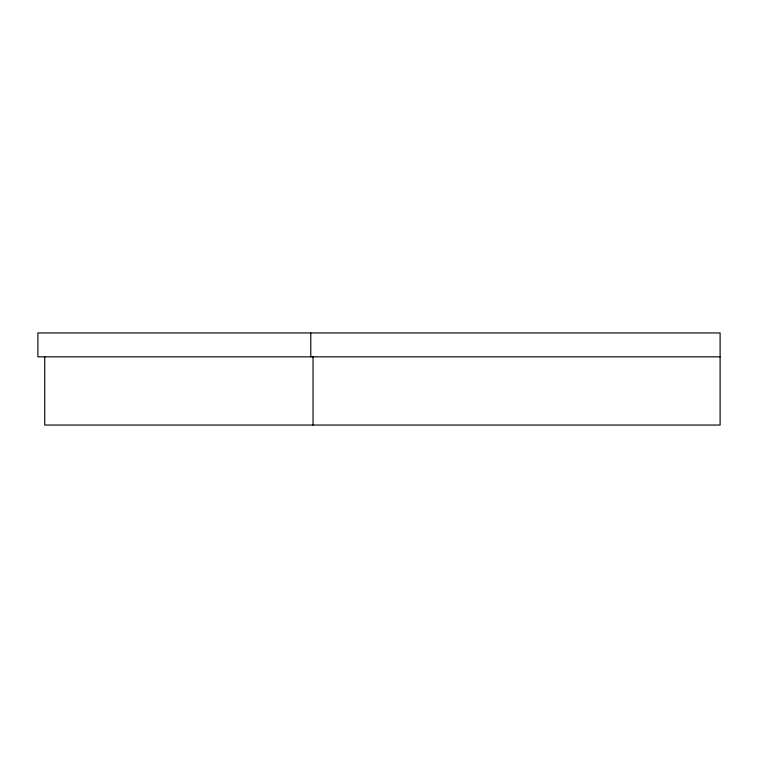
<?xml version="1.0" encoding="UTF-8"?>
<svg xmlns="http://www.w3.org/2000/svg" width="758" height="758" viewBox="0 0 758 758"><rect width="100%" height="100%" fill="white"/><g stroke="black" fill="none" stroke-linecap="round" stroke-linejoin="round"><path stroke-width="1.14" d="M720.1 356.829L37.9 356.829L37.9 332.951L720.1 332.951L720.1 425.049L44.722 425.049L44.722 356.829M313.054 356.829L313.035 425.049M310.78 332.951L310.78 356.829"/></g></svg>
